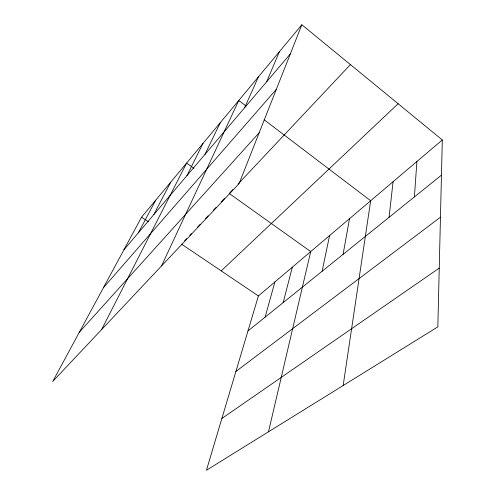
<?xml version="1.0" encoding="UTF-8"?>
<svg xmlns="http://www.w3.org/2000/svg" width="495" height="495" viewBox="0 0 495 495"><rect width="100%" height="100%" fill="white"/><g stroke="black" fill="none" stroke-linecap="round" stroke-linejoin="round"><path stroke-width="0.74" d="M442.301 139.974L437.84 326.873L206.446 470.25L258.402 295.954L442.301 139.974L301.839 24.75L141.564 217.169L52.699 381.509L239.11 183.552L301.839 24.75M414.383 196.936L416.914 161.506M389.064 217.324L393.079 181.721M343.159 385.543L370.656 200.741L264.144 119.771M343.072 254.368L349.526 218.666M322.127 271.241L329.577 235.583M268.488 431.807L310.712 251.584L229.197 193.446M283.196 302.594L292.322 267.182M265.085 317.177L274.911 281.952M266.638 81.805L279.39 51.697M244.629 107.712L258.415 76.88M161.506 265.964L238.763 100.473L246.009 105.986M204.924 154.446L220.318 122.624M186.955 175.601L202.962 143.451M101.611 329.565L186.615 163.078L193.99 168.337M153.759 214.675L170.732 182.148M138.396 232.755L155.739 200.153M123.923 249.789L290.299 53.955M103.387 287.774L276.328 89.323M79.373 332.182L259.207 132.672M184.635 240.817L186.708 238.615M189.814 235.317L191.367 233.665M197.598 227.038L200.246 224.223M205.53 218.604L208.178 215.795M213.456 210.177L216.08 207.393M221.327 201.812L224.476 198.464M229.717 192.889L232.86 189.554M238.089 183.998L350.411 64.598M221.228 270.889L398.116 103.727M247.964 330.969L441.46 175.125M235.892 371.473L440.457 217.218M221.884 418.473L439.238 268.111M141.564 217.169L148.494 221.84M181.529 244.122L258.402 295.954"/></g></svg>
